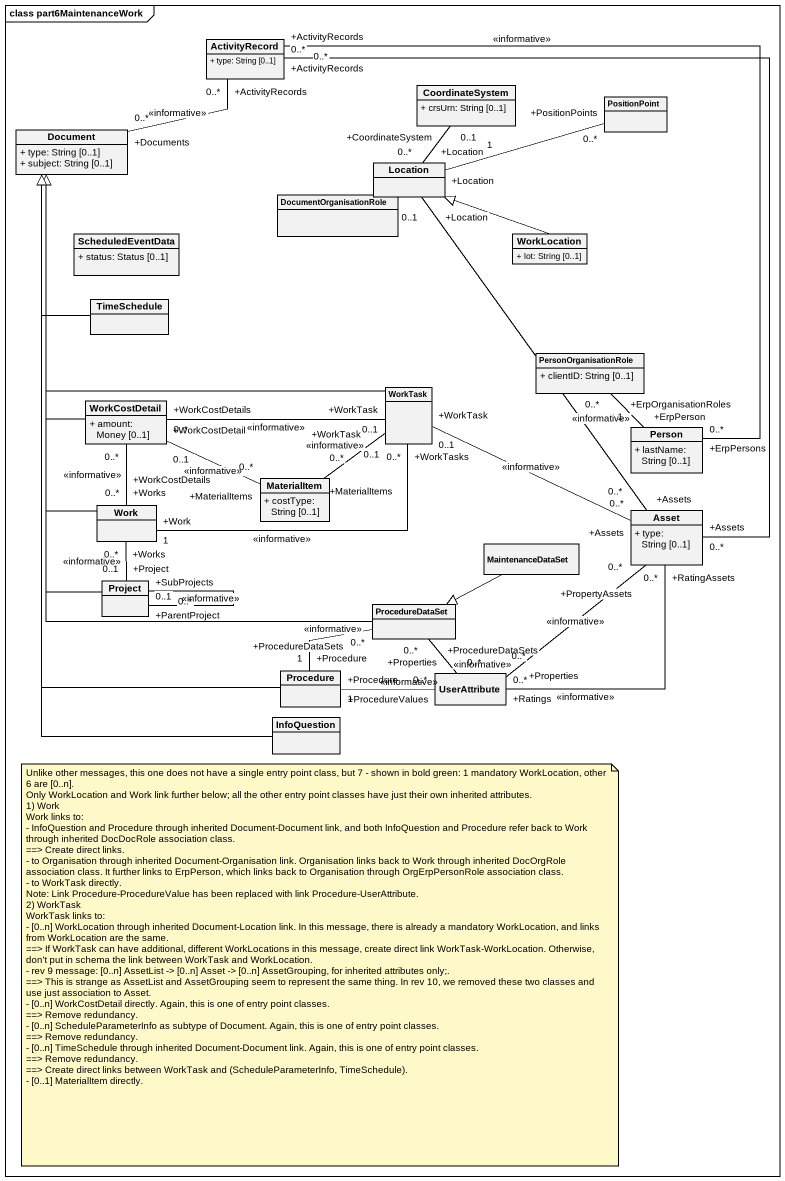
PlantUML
@startuml
mainframe class part6MaintenanceWork
hide circle
hide empty members
skinparam classAttributeIconSize 0
class ActivityRecord {
  + type: String [0..1]
}
class CoordinateSystem {
  + crsUrn: String [0..1]
}
class PositionPoint
class Document {
  + type: String [0..1]
  + subject: String [0..1]
}
class Location
class DocumentOrganisationRole
class ScheduledEventData {
  + status: Status [0..1]
}
class WorkLocation {
  + lot: String [0..1]
}
class TimeSchedule
class WorkTask
class PersonOrganisationRole {
  + clientID: String [0..1]
}
class WorkCostDetail {
  + amount: Money [0..1]
}
class "Person" as Person_ {
  + lastName: String [0..1]
}
class Work
class MaterialItem {
  + costType: String [0..1]
}
class MaintenanceDataSet
class Asset {
  + type: String [0..1]
}
class Project
class ProcedureDataSet
class Procedure
class UserAttribute
class InfoQuestion
Document "+Documents\n0..*" -right- "+ActivityRecords\n0..*" ActivityRecord : <<informative>>
Location "+Location\n0..*" -up- "+CoordinateSystem\n0..1" CoordinateSystem
Location "+Location\n1" -right- "+PositionPoints\n0..*" PositionPoint
WorkLocation -left-|> Location
TimeSchedule -up-|> Document
WorkTask -up-|> Document
WorkTask "+WorkTask\n0..1" -- "+MaterialItems\n0..*" MaterialItem : <<informative>>
WorkCostDetail -up-|> Document
WorkCostDetail "+WorkCostDetails\n0..*" -right- "+WorkTask\n0..1" WorkTask : <<informative>>
WorkCostDetail "+WorkCostDetails\n0..*" -- "+Works\n0..*" Work : <<informative>>
Person_ "+ErpPersons\n0..*" -up- "+ActivityRecords\n0..*" ActivityRecord : <<informative>>
Person_ "+ErpPerson\n1" -up- "+ErpOrganisationRoles\n0..*" PersonOrganisationRole : <<informative>>
Work -up-|> Document
Work "+Work\n1" -right- "+WorkTasks\n0..*" WorkTask : <<informative>>
Work "+Works\n0..*" -- "+Project\n0..1" Project : <<informative>>
MaterialItem "+MaterialItems\n0..*" -left- "+WorkCostDetail\n0..1" WorkCostDetail : <<informative>>
MaintenanceDataSet -left-|> ProcedureDataSet
Asset "+Assets\n0..*" -up- "+ActivityRecords\n0..*" ActivityRecord
Asset "+Assets\n0..*" -up- "+Location\n0..1" Location
Asset "+Assets\n0..*" -left- "+WorkTask\n0..1" WorkTask : <<informative>>
Project -up-|> Document
Project "+ParentProject\n0..1" -- "+SubProjects\n0..*" Project : <<informative>>
ProcedureDataSet -up-|> Document
Procedure -up-|> Document
Procedure "+Procedure\n1" -up- "+ProcedureDataSets\n0..*" ProcedureDataSet : <<informative>>
Procedure "+Procedure\n1" -right- "+ProcedureValues\n0..*" UserAttribute : <<informative>>
UserAttribute "+Properties\n0..*" -up- "+PropertyAssets\n0..*" Asset : <<informative>>
UserAttribute "+Ratings\n0..*" -up- "+RatingAssets\n0..*" Asset : <<informative>>
UserAttribute "+Properties\n0..*" -up- "+ProcedureDataSets\n0..*" ProcedureDataSet : <<informative>>
InfoQuestion -up-|> Document
note as N1
  Unlike other messages, this one does not have a single entry point class, but 7 - shown in bold green: 1 mandatory WorkLocation, other 6 are [0..n].
  Only WorkLocation and Work link further below; all the other entry point classes have just their own inherited attributes.
  1) Work
  Work links to:
  - InfoQuestion and Procedure through inherited Document-Document link, and both InfoQuestion and Procedure refer back to Work through inherited DocDocRole association class.
  ~==> Create direct links.
  - to Organisation through inherited Document-Organisation link. Organisation links back to Work through inherited DocOrgRole association class. It further links to ErpPerson, which links back to Organisation through OrgErpPersonRole association class.
  - to WorkTask directly.
  Note: Link Procedure-ProcedureValue has been replaced with link Procedure-UserAttribute.
  2) WorkTask
  WorkTask links to:
  - [0..n] WorkLocation through inherited Document-Location link. In this message, there is already a mandatory WorkLocation, and links from WorkLocation are the same.
  ~==> If WorkTask can have additional, different WorkLocations in this message, create direct link WorkTask-WorkLocation. Otherwise, don't put in schema the link between WorkTask and WorkLocation.
  - rev 9 message: [0..n] AssetList -> [0..n] Asset -> [0..n] AssetGrouping, for inherited attributes only;.
  ~==> This is strange as AssetList and AssetGrouping seem to represent the same thing. In rev 10, we removed these two classes and use just association to Asset.
  - [0..n] WorkCostDetail directly. Again, this is one of entry point classes.
  ~==> Remove redundancy.
  - [0..n] ScheduleParameterInfo as subtype of Document. Again, this is one of entry point classes.
  ~==> Remove redundancy.
  - [0..n] TimeSchedule through inherited Document-Document link. Again, this is one of entry point classes.
  ~==> Remove redundancy.
  ~==> Create direct links between WorkTask and (ScheduleParameterInfo, TimeSchedule).
  - [0..1] MaterialItem directly.
end note
@enduml
